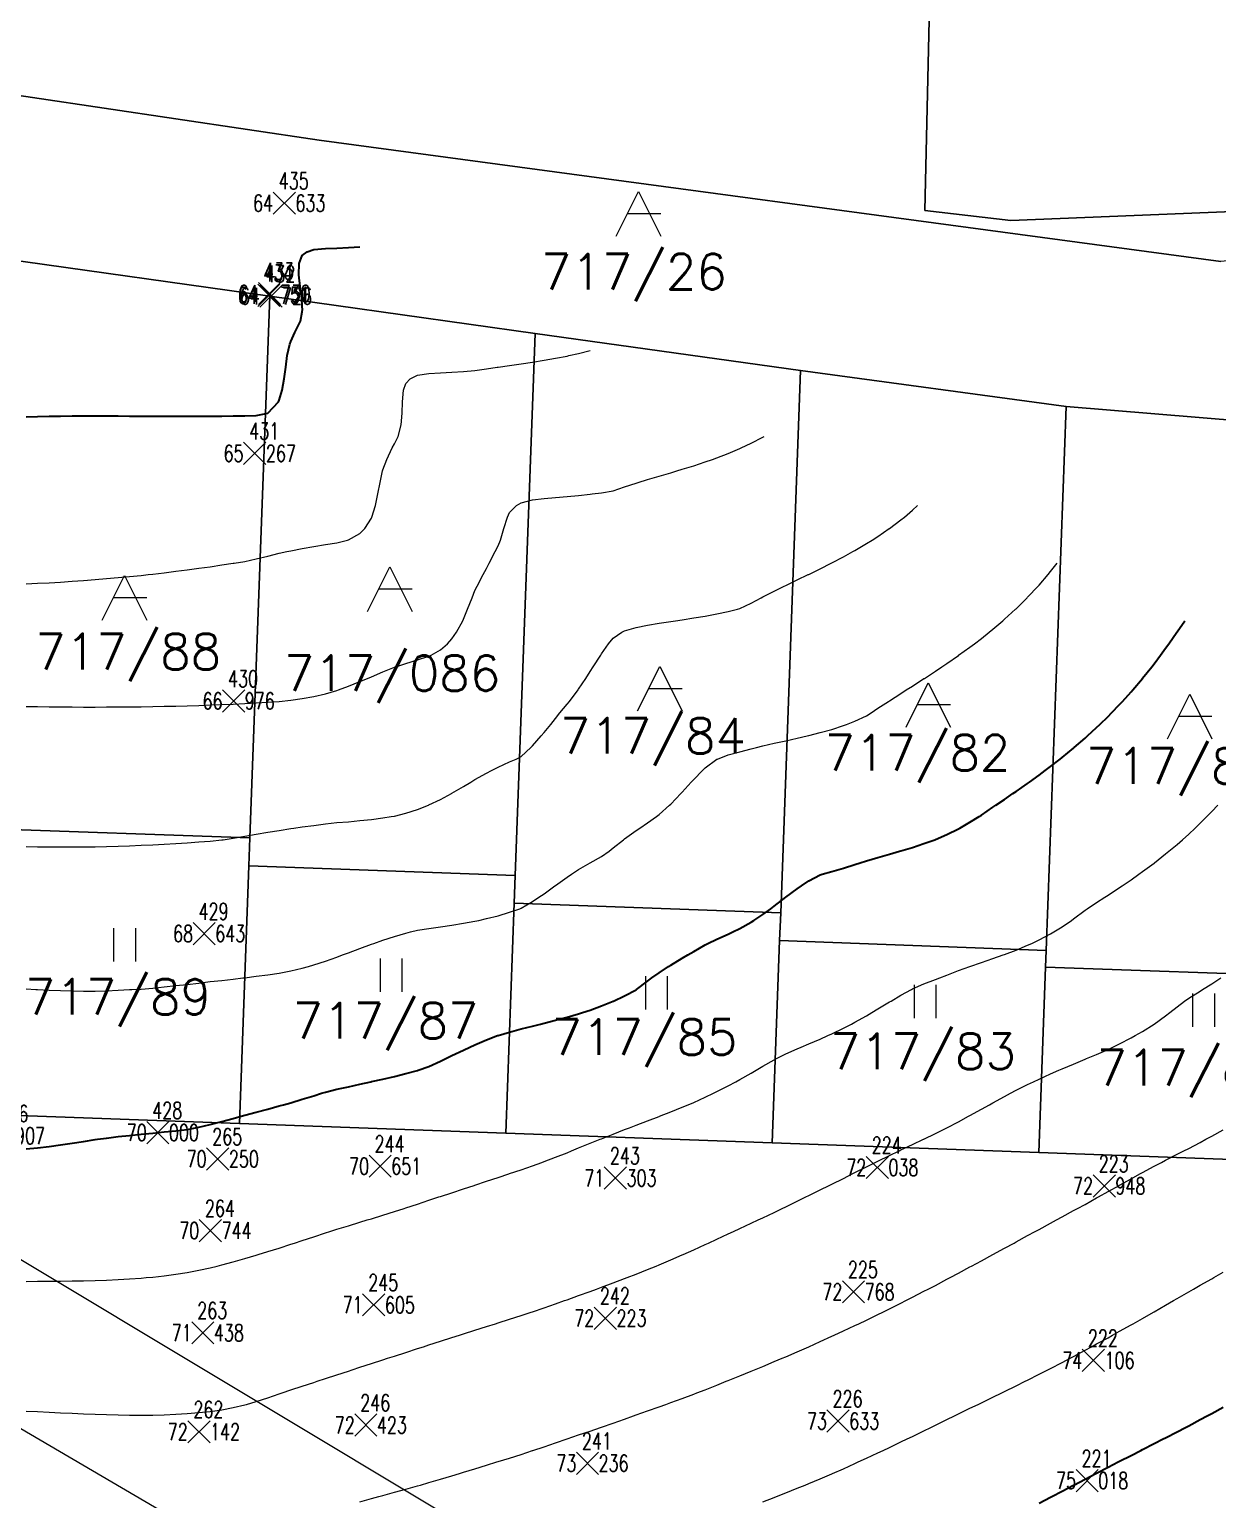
# Model space of a CAD drawing. Extents: x -443817 to 3, y -1171930 to -442383.
# Drawn here: x -442465.2 to -442411.8, y -1170079.2 to -1170013.1 of the extents above; entities that cross this region are included whole.
import ezdxf
from ezdxf.enums import TextEntityAlignment as Align

# ---------------------------------------------------------------- set-up
doc = ezdxf.new("R2010")
doc.units = 0
doc.header["$LTSCALE"] = 0.5
doc.header["$PDMODE"] = 3
doc.header["$PDSIZE"] = 0.5
doc.linetypes.add('121', pattern=[2, 1, -1])
for name, color, linetype in [('BO', 2, 'Continuous'), ('CB', 7, 'Continuous'), ('VB', 11, 'Continuous'), ('VYSKOPIS', 15, 'Continuous')]:
    doc.layers.add(name, color=color, linetype=linetype)
doc.layers.add('ELKABLE_VN_110', color=200, linetype='Continuous', lineweight=0)
doc.layers.add('KLADPAR', color=7, linetype='Continuous', lineweight=0)
doc.styles.add('ROMANS', font='romans.shx', dxfattribs={"height": 0.2})
doc.styles.add('Style-simplex', font='simplex.shx')
doc.styles.add('T', font='romans.shx', dxfattribs={"width": 0.7, "height": 1.5})
doc.linetypes.add('661a', pattern='A,1.6,-3.3,1.6,-3.3,1.6,-6.4,["v",Style-simplex,S=0.1,R=0,X=0,Y=0],-6.4,1.6,-3.3,1.6,-3.3', length=34)

# ---------------------------------------------------------------- blocks, each defined once
blk = doc.blocks.new('0')
at = {"layer": 'BO', "linetype": 'Continuous'}
blk.add_point((0, 0), dxfattribs=at)
at = {"linetype": 'ByBlock', "style": 'T', "width": 0.7, "flags": 1}
blk.add_attdef('0', text='', height=1.5, dxfattribs=at).set_placement((0, 0), align=Align.MIDDLE)
at = {"layer": 'CB', "linetype": 'ByBlock', "style": 'T', "width": 0.7}
blk.add_attdef('C', (-0.5, 1.25), '', height=1.5, dxfattribs=at)
at = {"layer": 'VB', "linetype": 'ByBlock', "style": 'T', "width": 0.7}
blk.add_attdef('1', text='', height=1.5, dxfattribs=at).set_placement((-1, -0.75), align=Align.RIGHT)
at = {"layer": 'VB', "linetype": '121', "style": 'T', "width": 0.7}
blk.add_attdef('2', (1, -0.75), '', height=1.5, dxfattribs=at)
blk = doc.blocks.new('$32')
at = {"color": 0}
for p, q in [((-0.5, 1.5), (-0.5, 0)), ((0.5, 0), (0.5, 1.5))]:
    blk.add_line(p, q, dxfattribs=at)
blk = doc.blocks.new('$435')
at = {"color": 0}
blk.add_line((1, 1), (-0.5, 1), dxfattribs=at)
at = {"color": 0, "flags": 128}
blk.add_lwpolyline([(-1, 0), (0, 2), (1, 0)], dxfattribs=at)

msp = doc.modelspace()

# ---------------------------------------------------------------- linework, layer by layer
at = {"layer": 'ELKABLE_VN_110', "linetype": '661a', "lineweight": 0}
for p, q in [((-442467.062, -1170067.566), (-442432.679, -1170088.193)), ((-442470.737, -1170073.054), (-442436.64, -1170092.957))]:
    msp.add_line(p, q, dxfattribs=at)
at = {"layer": 'KLADPAR', "color": 7, "linetype": 'Continuous', "flags": 128}
for points in [[(-442366.27, -1169986.98), (-442367.04, -1170015.87), (-442369.33, -1170016.23), (-442370.36, -1170016.39), (-442373.42, -1170016.86), (-442398.52, -1170020.77), (-442421.08, -1170021.69), (-442424.96, -1170021.24), (-442424.19, -1169987.6), (-442366.27, -1169986.98)], [(-442468.35, -1170015.67), (-442469.86, -1170015.45), (-442483.67, -1170013.4), (-442484.26, -1170020.89), (-442486.49, -1170047.83), (-442487.47, -1170061.15), (-442467.79, -1170061.87), (-442455.8, -1170062.3), (-442443.81, -1170062.74), (-442431.82, -1170063.17), (-442419.83, -1170063.61), (-442407.85, -1170064.05), (-442395.86, -1170064.48), (-442377.78, -1170065.14), (-442377.68, -1170063.51), (-442374.45, -1170018.07), (-442395.11, -1170021.82), (-442411.64, -1170023.53), (-442452.21, -1170018.07), (-442468.35, -1170015.67)], [(-442455.33, -1170049.46), (-442467.32, -1170049.03), (-442467.3, -1170048.53), (-442466.38, -1170023.41), (-442454.43, -1170025.09), (-442455.33, -1170049.46)], [(-442443.39, -1170051.15), (-442455.38, -1170050.71), (-442455.33, -1170049.46), (-442454.43, -1170025.09), (-442442.49, -1170026.77), (-442443.39, -1170051.15)], [(-442431.44, -1170052.83), (-442443.43, -1170052.4), (-442443.39, -1170051.15), (-442442.49, -1170026.77), (-442430.55, -1170028.44), (-442431.44, -1170052.83)], [(-442419.5, -1170054.52), (-442431.49, -1170054.08), (-442431.44, -1170052.83), (-442430.55, -1170028.44), (-442418.6, -1170030.05), (-442419.5, -1170054.52)], [(-442407.54, -1170055.7), (-442419.53, -1170055.27), (-442419.5, -1170054.52), (-442418.6, -1170030.05), (-442406.63, -1170031.04), (-442407.54, -1170055.7)], [(-442467.32, -1170049.03), (-442455.33, -1170049.46), (-442455.38, -1170050.71), (-442455.8, -1170062.3), (-442467.79, -1170061.87), (-442467.32, -1170049.03)], [(-442455.38, -1170050.71), (-442443.39, -1170051.15), (-442443.43, -1170052.4), (-442443.81, -1170062.74), (-442455.8, -1170062.3), (-442455.38, -1170050.71)], [(-442443.43, -1170052.4), (-442431.44, -1170052.83), (-442431.49, -1170054.08), (-442431.82, -1170063.17), (-442443.81, -1170062.74), (-442443.43, -1170052.4)], [(-442431.49, -1170054.08), (-442419.5, -1170054.52), (-442419.53, -1170055.27), (-442419.83, -1170063.61), (-442431.82, -1170063.17), (-442431.49, -1170054.08)], [(-442419.53, -1170055.27), (-442407.54, -1170055.7), (-442407.56, -1170056.2), (-442407.85, -1170064.05), (-442419.83, -1170063.61), (-442419.53, -1170055.27)]]:
    msp.add_lwpolyline(points, close=True, dxfattribs=at)
for points in [[(-442424.19, -1169987.6), (-442424.96, -1170021.24), (-442421.08, -1170021.69), (-442398.52, -1170020.77), (-442373.42, -1170016.86), (-442376.24, -1170057), (-442377.34, -1170063.49), (-442378.64, -1170076.17), (-442379.76, -1170087.08), (-442380.78, -1170096.96), (-442521.4, -1170092.5), (-442525.77, -1170059.79), (-442574.01, -1170057.33), (-442574.47, -1170044.84), (-442600.57, -1170046.52)], [(-442468.35, -1170015.67), (-442452.21, -1170018.07), (-442411.64, -1170023.53)], [(-442406.63, -1170031.04), (-442418.6, -1170030.05), (-442430.55, -1170028.44), (-442442.49, -1170026.77), (-442454.43, -1170025.09), (-442466.38, -1170023.41)]]:
    msp.add_lwpolyline(points, dxfattribs=at)
at = {"layer": 'VYSKOPIS', "linetype": 'Continuous', "lineweight": 30, "flags": 128}
for points, elevation in [([(-442465.397041, -1170030.515157), (-442464.879103, -1170030.501932), (-442464.361165, -1170030.489276), (-442463.843227, -1170030.486808), (-442463.325289, -1170030.474849), (-442462.807351, -1170030.47276), (-442462.289413, -1170030.477886), (-442461.771475, -1170030.475861), (-442461.253537, -1170030.480607), (-442460.7356, -1170030.485036), (-442460.217662, -1170030.483075), (-442459.699724, -1170030.48529), (-442459.181786, -1170030.489276), (-442458.663848, -1170030.492946), (-442458.14591, -1170030.494592), (-442457.627972, -1170030.492756), (-442457.110034, -1170030.487568), (-442456.592096, -1170030.48434), (-442456.074158, -1170030.474849), (-442455.556221, -1170030.470735), (-442455.038283, -1170030.456118), (-442454.520345, -1170030.359681), (-442454.036991, -1170029.841302), (-442454.002407, -1170029.767203), (-442453.867295, -1170029.322923), (-442453.776884, -1170028.804544), (-442453.714671, -1170028.286165), (-442453.642847, -1170027.767786), (-442453.526893, -1170027.249407), (-442453.484469, -1170027.129747), (-442453.301686, -1170026.731027), (-442453.042211, -1170026.212648), (-442452.966531, -1170025.791465), (-442452.956162, -1170025.694269), (-442452.966531, -1170025.552905), (-442452.994729, -1170025.17589), (-442453.0663, -1170024.657511), (-442453.121938, -1170024.139132), (-442453.108977, -1170023.620753), (-442452.966531, -1170023.256774), (-442452.753274, -1170023.102374), (-442452.448593, -1170022.99866), (-442451.930655, -1170022.954238), (-442451.412717, -1170022.929559), (-442450.894779, -1170022.902982), (-442450.376842, -1170022.873052)], 365), ([(-442465.397041, -1170063.444444), (-442464.879103, -1170063.402617), (-442464.361165, -1170063.343894), (-442463.843227, -1170063.269605), (-442463.325289, -1170063.195126), (-442462.807351, -1170063.110459), (-442462.289413, -1170063.032626), (-442462.178454, -1170063.017566), (-442461.771475, -1170062.961058), (-442461.253537, -1170062.897083), (-442460.7356, -1170062.84298), (-442460.217662, -1170062.793053), (-442459.699724, -1170062.739646), (-442459.181786, -1170062.684277), (-442458.663848, -1170062.635552), (-442458.14591, -1170062.571641), (-442457.771872, -1170062.499187), (-442457.627972, -1170062.470648), (-442457.110034, -1170062.347002), (-442456.592096, -1170062.214876), (-442456.074158, -1170062.075536), (-442455.721996, -1170061.980808), (-442455.556221, -1170061.936639), (-442455.038283, -1170061.798818), (-442454.520345, -1170061.660934), (-442454.002407, -1170061.516975), (-442453.810583, -1170061.462429), (-442453.484469, -1170061.37156), (-442452.966531, -1170061.216591), (-442452.448593, -1170061.055104), (-442452.097759, -1170060.944049), (-442451.930655, -1170060.894186), (-442451.412717, -1170060.767945), (-442450.894779, -1170060.651259), (-442450.376842, -1170060.535016), (-442449.880527, -1170060.42567), (-442449.858904, -1170060.420988), (-442449.340966, -1170060.308858), (-442448.823028, -1170060.187489), (-442448.30509, -1170060.058084), (-442447.787152, -1170059.916783), (-442447.754781, -1170059.907291), (-442447.269214, -1170059.741817), (-442446.751276, -1170059.505345), (-442446.51589, -1170059.388912), (-442446.233338, -1170059.250648), (-442445.7154, -1170059.00152), (-442445.431774, -1170058.870533), (-442445.197463, -1170058.765743), (-442444.679525, -1170058.548571), (-442444.1889, -1170058.352154), (-442444.161587, -1170058.342029), (-442443.643649, -1170058.19073), (-442443.125711, -1170058.054554), (-442442.607773, -1170057.924073), (-442442.243345, -1170057.833775), (-442442.089835, -1170057.796693), (-442441.571897, -1170057.663998), (-442441.053959, -1170057.525544), (-442440.536021, -1170057.371903), (-442440.358486, -1170057.315396), (-442440.018084, -1170057.203962), (-442439.500146, -1170057.014189), (-442438.982208, -1170056.802016), (-442438.970954, -1170056.797016), (-442438.46427, -1170056.563708), (-442437.946332, -1170056.289521), (-442437.929641, -1170056.278637), (-442437.428394, -1170055.899282), (-442437.23853, -1170055.760258), (-442436.910456, -1170055.525747), (-442436.492477, -1170055.241879), (-442436.392518, -1170055.177082), (-442435.87458, -1170054.867459), (-442435.625601, -1170054.7235), (-442435.356642, -1170054.564417), (-442434.838704, -1170054.262704), (-442434.721043, -1170054.205121), (-442434.320767, -1170054.017563), (-442433.802829, -1170053.787038), (-442433.590962, -1170053.686742), (-442433.284891, -1170053.533544), (-442432.766953, -1170053.242399), (-442432.647458, -1170053.168363), (-442432.249015, -1170052.905883), (-442431.888317, -1170052.649984), (-442431.731077, -1170052.530893), (-442431.213139, -1170052.131604), (-442430.695201, -1170051.7463), (-442430.502302, -1170051.613225), (-442430.177263, -1170051.394914), (-442429.659325, -1170051.124967), (-442429.570052, -1170051.094846), (-442429.141388, -1170050.96658), (-442428.62345, -1170050.821672), (-442428.105512, -1170050.648921), (-442427.87335, -1170050.576467), (-442427.587574, -1170050.490028), (-442427.069636, -1170050.335945), (-442426.551698, -1170050.190277), (-442426.089272, -1170050.058088), (-442426.03376, -1170050.042205), (-442425.515822, -1170049.887046), (-442424.997884, -1170049.717902), (-442424.509599, -1170049.539709), (-442424.479946, -1170049.528382), (-442423.962009, -1170049.306717), (-442423.444071, -1170049.051071), (-442423.389002, -1170049.02133), (-442422.926133, -1170048.758976), (-442422.509797, -1170048.502951), (-442422.408195, -1170048.436445), (-442421.890257, -1170048.076389), (-442421.756031, -1170047.984571), (-442421.372319, -1170047.725382), (-442420.995689, -1170047.466192), (-442420.854381, -1170047.367731), (-442420.336443, -1170047.007612), (-442420.253239, -1170046.947813), (-442419.818505, -1170046.635406), (-442419.536839, -1170046.429434), (-442419.300567, -1170046.249723), (-442418.863052, -1170045.911055), (-442418.78263, -1170045.847966), (-442418.264692, -1170045.421025), (-442418.231309, -1170045.392676), (-442417.746754, -1170044.975036), (-442417.633455, -1170044.874297), (-442417.228816, -1170044.498611), (-442417.079732, -1170044.355918), (-442416.710878, -1170043.99757), (-442416.553258, -1170043.837538), (-442416.19294, -1170043.460524), (-442416.063456, -1170043.319159), (-442415.675002, -1170042.888484), (-442415.598058, -1170042.80078), (-442415.164019, -1170042.282401), (-442415.157064, -1170042.273985), (-442414.746798, -1170041.764022), (-442414.639126, -1170041.625758), (-442414.354298, -1170041.245643), (-442414.121188, -1170040.929313), (-442413.974127, -1170040.727264), (-442413.615896, -1170040.208885), (-442413.603251, -1170040.19066), (-442413.260066, -1170039.690505)], 370), ([(-442419.818505, -1170079.390107), (-442419.300567, -1170079.117756), (-442419.243033, -1170079.087319), (-442418.78263, -1170078.843316), (-442418.264692, -1170078.574002), (-442418.254955, -1170078.56894), (-442417.746754, -1170078.304624), (-442417.258152, -1170078.05056), (-442417.228816, -1170078.035563), (-442416.710878, -1170077.766439), (-442416.260085, -1170077.532181), (-442416.19294, -1170077.498264), (-442415.675002, -1170077.236607), (-442415.241849, -1170077.013802), (-442415.157064, -1170076.970963), (-442414.639126, -1170076.706584), (-442414.232211, -1170076.495423), (-442414.121188, -1170076.438852), (-442413.603251, -1170076.172006), (-442413.23073, -1170075.977044), (-442413.085313, -1170075.90092), (-442412.567375, -1170075.625088), (-442412.260165, -1170075.458665), (-442412.049437, -1170075.34451), (-442411.531499, -1170075.065071)], 375)]:
    msp.add_lwpolyline(points, dxfattribs=dict(at, elevation=elevation))
at = {"layer": 'VYSKOPIS', "linetype": 'Continuous', "lineweight": 18, "flags": 128}
for points, elevation in [([(-442465.397041, -1170038.033679), (-442464.879103, -1170038.008304), (-442464.361165, -1170037.979829), (-442463.843227, -1170037.948696), (-442463.325289, -1170037.915411), (-442462.807351, -1170037.876179), (-442462.289413, -1170037.83606), (-442461.771475, -1170037.795182), (-442461.253537, -1170037.747913), (-442460.7356, -1170037.699694), (-442460.217662, -1170037.65002), (-442459.906912, -1170037.616989), (-442459.699724, -1170037.593639), (-442459.181786, -1170037.529601), (-442458.663848, -1170037.4655), (-442458.14591, -1170037.398994), (-442457.627972, -1170037.330969), (-442457.110034, -1170037.259464), (-442456.592096, -1170037.182011), (-442456.074158, -1170037.104558), (-442456.037172, -1170037.09861), (-442455.556221, -1170037.021093), (-442455.038283, -1170036.904218), (-442454.520345, -1170036.780508), (-442454.002407, -1170036.655912), (-442453.665798, -1170036.580231), (-442453.484469, -1170036.541567), (-442452.966531, -1170036.439815), (-442452.448593, -1170036.349833), (-442451.930655, -1170036.269153), (-442451.412717, -1170036.186258), (-442450.934674, -1170036.061852), (-442450.894779, -1170036.049892), (-442450.376842, -1170035.767606), (-442450.152899, -1170035.543473), (-442449.858904, -1170035.080209), (-442449.834752, -1170035.025093), (-442449.678776, -1170034.506714), (-442449.569776, -1170033.988335), (-442449.471588, -1170033.469956), (-442449.354749, -1170032.951577), (-442449.340966, -1170032.905826), (-442449.164568, -1170032.433198), (-442448.917233, -1170031.914819), (-442448.823028, -1170031.730488), (-442448.661552, -1170031.39644), (-442448.512278, -1170030.87806), (-442448.471182, -1170030.359681), (-442448.462077, -1170029.841302), (-442448.414153, -1170029.322923), (-442448.30509, -1170029.019438), (-442448.109472, -1170028.804544), (-442447.787152, -1170028.646727), (-442447.269214, -1170028.573007), (-442446.751276, -1170028.540355), (-442446.233338, -1170028.510425), (-442445.7154, -1170028.477393), (-442445.197463, -1170028.431263), (-442444.679525, -1170028.3571), (-442444.198636, -1170028.286165), (-442444.161587, -1170028.280913), (-442443.643649, -1170028.208395), (-442443.125711, -1170028.135815), (-442442.607773, -1170028.058045), (-442442.089835, -1170027.975087), (-442441.571897, -1170027.882953), (-442441.053959, -1170027.783605), (-442440.979986, -1170027.767786), (-442440.536021, -1170027.668501), (-442440.018084, -1170027.531123)], 366), ([(-442465.397041, -1170043.544748), (-442464.879103, -1170043.554303), (-442464.361165, -1170043.559112), (-442463.843227, -1170043.566199), (-442463.325289, -1170043.568541), (-442462.807351, -1170043.573413), (-442462.289413, -1170043.573413), (-442461.771475, -1170043.570882), (-442461.253537, -1170043.570882), (-442460.7356, -1170043.565946), (-442460.217662, -1170043.558353), (-442459.699724, -1170043.548418), (-442459.181786, -1170043.53842), (-442458.663848, -1170043.528485), (-442458.14591, -1170043.513552), (-442457.627972, -1170043.496846), (-442457.110034, -1170043.478622), (-442456.592096, -1170043.458689), (-442456.074158, -1170043.437617), (-442455.556221, -1170043.412938), (-442455.038283, -1170043.38826), (-442454.520345, -1170043.358645), (-442454.002407, -1170043.319159), (-442454.002407, -1170043.319159), (-442453.484469, -1170043.262082), (-442452.966531, -1170043.192159), (-442452.448593, -1170043.095406), (-442451.930655, -1170042.973531), (-442451.412717, -1170042.823561), (-442451.345889, -1170042.80078), (-442450.894779, -1170042.639862), (-442450.376842, -1170042.431359), (-442450.026892, -1170042.282401), (-442449.858904, -1170042.210896), (-442449.340966, -1170041.996951), (-442448.823028, -1170041.786802), (-442448.760309, -1170041.764022), (-442448.30509, -1170041.607407), (-442447.787152, -1170041.442566), (-442447.269214, -1170041.29133), (-442447.167928, -1170041.245643), (-442446.751276, -1170041.00588), (-442446.433129, -1170040.727264), (-442446.233338, -1170040.508573), (-442446.0228, -1170040.208885), (-442445.747139, -1170039.690505), (-442445.7154, -1170039.618115), (-442445.527559, -1170039.172126), (-442445.329539, -1170038.653747), (-442445.197463, -1170038.332798), (-442445.101108, -1170038.135368), (-442444.82412, -1170037.616989), (-442444.679525, -1170037.340461), (-442444.554529, -1170037.09861), (-442444.292589, -1170036.580231), (-442444.161587, -1170036.321041), (-442444.047656, -1170036.061852), (-442443.89756, -1170035.543473), (-442443.741837, -1170035.025093), (-442443.643649, -1170034.826525), (-442443.337135, -1170034.506714), (-442443.125711, -1170034.381802), (-442442.607773, -1170034.255498), (-442442.089835, -1170034.197724), (-442441.571897, -1170034.149), (-442441.053959, -1170034.101224), (-442440.536021, -1170034.050538), (-442440.018084, -1170033.99865), (-442439.931782, -1170033.988335), (-442439.500146, -1170033.93594), (-442438.982208, -1170033.844629), (-442438.46427, -1170033.673587), (-442437.946332, -1170033.500393), (-442437.85042, -1170033.469956), (-442437.428394, -1170033.343209), (-442436.910456, -1170033.19077), (-442436.392518, -1170033.037003), (-442436.115088, -1170032.951577), (-442435.87458, -1170032.87906), (-442435.356642, -1170032.717446), (-442434.838704, -1170032.545834), (-442434.514993, -1170032.433198), (-442434.320767, -1170032.364034), (-442433.802829, -1170032.165213), (-442433.284891, -1170031.94456), (-442433.218505, -1170031.914819), (-442432.766953, -1170031.702455), (-442432.249015, -1170031.428395), (-442432.192745, -1170031.39644)], 367), ([(-442465.397041, -1170049.845978), (-442464.879103, -1170049.857748), (-442464.361165, -1170049.863696), (-442463.843227, -1170049.865847), (-442463.325289, -1170049.865847), (-442462.807351, -1170049.860026), (-442462.289413, -1170049.854204), (-442461.771475, -1170049.842561), (-442461.253537, -1170049.82769), (-442460.7356, -1170049.810415), (-442460.217662, -1170049.787318), (-442459.699724, -1170049.764285), (-442459.181786, -1170049.739037), (-442458.663848, -1170049.710561), (-442458.14591, -1170049.676391), (-442457.627972, -1170049.641081), (-442457.110034, -1170049.60729), (-442456.592096, -1170049.550719), (-442456.523055, -1170049.539709), (-442456.074158, -1170049.46871), (-442455.556221, -1170049.383094), (-442455.038283, -1170049.293871), (-442454.520345, -1170049.20642), (-442454.002407, -1170049.119791), (-442453.484469, -1170049.041452), (-442453.354984, -1170049.02133), (-442452.966531, -1170048.962607), (-442452.448593, -1170048.895342), (-442451.930655, -1170048.826305), (-442451.412717, -1170048.771189), (-442450.894779, -1170048.730248), (-442450.376842, -1170048.681839), (-442449.858904, -1170048.626787), (-442449.340966, -1170048.558952), (-442448.9754, -1170048.502951), (-442448.823028, -1170048.477513), (-442448.30509, -1170048.34583), (-442447.787152, -1170048.184342), (-442447.282871, -1170047.984571), (-442447.269214, -1170047.978813), (-442446.751276, -1170047.734114), (-442446.254961, -1170047.466192), (-442446.233338, -1170047.45398), (-442445.7154, -1170047.146698), (-442445.386758, -1170046.947813), (-442445.197463, -1170046.835873), (-442444.679525, -1170046.544601), (-442444.459186, -1170046.429434), (-442444.161587, -1170046.282058), (-442443.643649, -1170046.043244), (-442443.342572, -1170045.911055), (-442443.125711, -1170045.794369), (-442442.685856, -1170045.392676), (-442442.607773, -1170045.312312), (-442442.214451, -1170044.874297), (-442442.089835, -1170044.725022), (-442441.78174, -1170044.355918), (-442441.571897, -1170044.083946), (-442441.37432, -1170043.837538), (-442441.053959, -1170043.450779), (-442440.943506, -1170043.319159), (-442440.556, -1170042.80078), (-442440.536021, -1170042.771419), (-442440.21231, -1170042.282401), (-442440.018084, -1170041.971323), (-442439.885311, -1170041.764022), (-442439.540546, -1170041.245643), (-442439.500146, -1170041.182111), (-442439.19085, -1170040.727264), (-442438.982208, -1170040.480793), (-442438.596789, -1170040.208885), (-442438.46427, -1170040.140164), (-442437.946332, -1170039.989118), (-442437.428394, -1170039.894516), (-442436.910456, -1170039.80504), (-442436.392518, -1170039.722904), (-442436.170599, -1170039.690505), (-442435.87458, -1170039.648172), (-442435.356642, -1170039.567555), (-442434.838704, -1170039.482065), (-442434.320767, -1170039.384933), (-442433.802829, -1170039.275777), (-442433.392816, -1170039.172126), (-442433.284891, -1170039.140107), (-442432.766953, -1170038.898889), (-442432.313757, -1170038.653747), (-442432.249015, -1170038.620463), (-442431.731077, -1170038.358426), (-442431.279588, -1170038.135368), (-442431.213139, -1170038.103729), (-442430.695201, -1170037.854284), (-442430.203186, -1170037.616989), (-442430.177263, -1170037.604586), (-442429.659325, -1170037.351598), (-442429.165539, -1170037.09861), (-442429.141388, -1170037.086207), (-442428.62345, -1170036.817526), (-442428.195607, -1170036.580231), (-442428.105512, -1170036.529608), (-442427.587574, -1170036.22182), (-442427.328605, -1170036.061852), (-442427.069636, -1170035.89777), (-442426.561119, -1170035.543473), (-442426.551698, -1170035.536702), (-442426.03376, -1170035.149499), (-442425.878417, -1170035.025093), (-442425.515822, -1170034.714015), (-442425.289224, -1170034.506714)], 368), ([(-442465.397041, -1170056.245543), (-442464.953076, -1170056.278637), (-442464.879103, -1170056.284269), (-442464.361165, -1170056.312428), (-442463.843227, -1170056.329893), (-442463.325289, -1170056.341283), (-442462.807351, -1170056.346978), (-442462.289413, -1170056.346978), (-442461.771475, -1170056.335588), (-442461.253537, -1170056.312808), (-442460.7356, -1170056.284396), (-442460.632037, -1170056.278637), (-442460.217662, -1170056.2563), (-442459.699724, -1170056.21732), (-442459.181786, -1170056.1598), (-442458.663848, -1170056.105823), (-442458.14591, -1170056.048809), (-442457.627972, -1170055.987682), (-442457.110034, -1170055.926112), (-442456.592096, -1170055.869098), (-442456.074158, -1170055.811071), (-442455.642586, -1170055.760258), (-442455.556221, -1170055.75007), (-442455.038283, -1170055.684703), (-442454.520345, -1170055.617944), (-442454.002407, -1170055.540301), (-442453.484469, -1170055.439562), (-442452.966531, -1170055.317434), (-442452.687646, -1170055.241879), (-442452.448593, -1170055.174234), (-442451.930655, -1170055.005217), (-442451.412717, -1170054.820316), (-442451.153748, -1170054.7235), (-442450.894779, -1170054.628709), (-442450.376842, -1170054.43362), (-442449.858904, -1170054.243278), (-442449.752307, -1170054.205121), (-442449.340966, -1170054.065148), (-442448.823028, -1170053.900181), (-442448.30509, -1170053.74654), (-442448.097965, -1170053.686742), (-442447.787152, -1170053.606947), (-442447.269214, -1170053.529874), (-442446.751276, -1170053.457736), (-442446.233338, -1170053.38003), (-442445.7154, -1170053.299033), (-442445.197463, -1170053.203482), (-442445.03175, -1170053.168363), (-442444.679525, -1170053.091036), (-442444.161587, -1170052.960049), (-442443.643649, -1170052.806915), (-442443.181728, -1170052.649984), (-442443.125711, -1170052.626887), (-442442.607773, -1170052.316252), (-442442.326106, -1170052.131604), (-442442.089835, -1170051.969168), (-442441.597819, -1170051.613225), (-442441.571897, -1170051.594685), (-442441.053959, -1170051.228997), (-442440.85752, -1170051.094846), (-442440.536021, -1170050.887482), (-442440.018084, -1170050.576467), (-442440.018084, -1170050.576467), (-442439.500146, -1170050.301078), (-442439.157404, -1170050.058088), (-442438.982208, -1170049.909003), (-442438.520919, -1170049.539709), (-442438.46427, -1170049.495983), (-442437.946332, -1170049.128777), (-442437.783338, -1170049.02133), (-442437.428394, -1170048.784477), (-442437.035515, -1170048.502951), (-442436.910456, -1170048.403476), (-442436.440379, -1170047.984571), (-442436.392518, -1170047.937429), (-442435.935529, -1170047.466192), (-442435.87458, -1170047.398168), (-442435.464883, -1170046.947813), (-442435.356642, -1170046.830748), (-442434.962056, -1170046.429434), (-442434.838704, -1170046.309774), (-442434.320767, -1170045.92485), (-442434.291177, -1170045.911055), (-442433.802829, -1170045.718814), (-442433.284891, -1170045.583651), (-442432.766953, -1170045.454626), (-442432.529607, -1170045.392676), (-442432.249015, -1170045.321677), (-442431.731077, -1170045.203662), (-442431.213139, -1170045.088052), (-442430.695201, -1170044.975796), (-442430.247949, -1170044.874297), (-442430.177263, -1170044.858097), (-442429.659325, -1170044.725339), (-442429.141388, -1170044.578848), (-442428.62345, -1170044.407173), (-442428.486378, -1170044.355918), (-442428.105512, -1170044.206896), (-442427.587574, -1170043.968652), (-442427.374316, -1170043.837538), (-442427.069636, -1170043.630174), (-442426.593995, -1170043.319159), (-442426.551698, -1170043.291823), (-442426.03376, -1170042.957648), (-442425.790661, -1170042.80078), (-442425.515822, -1170042.627966), (-442424.997884, -1170042.295816), (-442424.97721, -1170042.282401), (-442424.479946, -1170041.959237), (-442424.185445, -1170041.764022), (-442423.962009, -1170041.615887), (-442423.444071, -1170041.252414), (-442423.434524, -1170041.245643), (-442422.926133, -1170040.879259), (-442422.726279, -1170040.727264), (-442422.408195, -1170040.485349), (-442422.062924, -1170040.208885), (-442421.890257, -1170040.068722), (-442421.446355, -1170039.690505), (-442421.372319, -1170039.625708), (-442420.877964, -1170039.172126), (-442420.854381, -1170039.149852), (-442420.351491, -1170038.653747), (-442420.336443, -1170038.638244), (-442419.86232, -1170038.135368), (-442419.818505, -1170038.08677), (-442419.412602, -1170037.616989), (-442419.300567, -1170037.481003), (-442418.99791, -1170037.09861)], 369), ([(-442465.397041, -1170069.405804), (-442464.879103, -1170069.403969), (-442464.361165, -1170069.402324), (-442463.843227, -1170069.397198), (-442463.325289, -1170069.386947), (-442462.807351, -1170069.376632), (-442462.289413, -1170069.366381), (-442461.771475, -1170069.351005), (-442461.253537, -1170069.326199), (-442460.7356, -1170069.295699), (-442460.217662, -1170069.25925), (-442459.987523, -1170069.238115), (-442459.699724, -1170069.211665), (-442459.181786, -1170069.157119), (-442458.663848, -1170069.085297), (-442458.14591, -1170069.000947), (-442457.627972, -1170068.909193), (-442457.110034, -1170068.798582), (-442456.794795, -1170068.719736), (-442456.592096, -1170068.668987), (-442456.074158, -1170068.530217), (-442455.556221, -1170068.385245), (-442455.038283, -1170068.2292), (-442454.949009, -1170068.201357), (-442454.520345, -1170068.07037), (-442454.002407, -1170067.906668), (-442453.484469, -1170067.737524), (-442453.317429, -1170067.682978), (-442452.966531, -1170067.56838), (-442452.448593, -1170067.396768), (-442451.930655, -1170067.230029), (-442451.723531, -1170067.164599), (-442451.412717, -1170067.066327), (-442450.894779, -1170066.905409), (-442450.376842, -1170066.744428), (-442450.0439, -1170066.64622), (-442449.858904, -1170066.59161), (-442449.340966, -1170066.430186), (-442448.823028, -1170066.264206), (-442448.391455, -1170066.127841), (-442448.30509, -1170066.100251), (-442447.787152, -1170065.93136), (-442447.269214, -1170065.758356), (-442446.818168, -1170065.609462), (-442446.751276, -1170065.58763), (-442446.233338, -1170065.418423), (-442445.7154, -1170065.249279), (-442445.230908, -1170065.091082), (-442445.197463, -1170065.080135), (-442444.679525, -1170064.905549), (-442444.161587, -1170064.736342), (-442443.67602, -1170064.572703), (-442443.643649, -1170064.562009), (-442443.125711, -1170064.385651), (-442442.607773, -1170064.205497), (-442442.193461, -1170064.054324), (-442442.089835, -1170064.016104), (-442441.571897, -1170063.822661), (-442441.053959, -1170063.619536), (-442440.849553, -1170063.535945), (-442440.536021, -1170063.40635), (-442440.018084, -1170063.197847), (-442439.570199, -1170063.017566), (-442439.500146, -1170062.98966), (-442438.982208, -1170062.785903), (-442438.46427, -1170062.581892), (-442438.248483, -1170062.499187), (-442437.946332, -1170062.38693), (-442437.428394, -1170062.189184), (-442436.910456, -1170061.986123), (-442436.896863, -1170061.980808), (-442436.392518, -1170061.785087), (-442435.87458, -1170061.574622), (-442435.609352, -1170061.462429), (-442435.356642, -1170061.354412), (-442434.838704, -1170061.118635), (-442434.47042, -1170060.944049), (-442434.320767, -1170060.870773), (-442433.802829, -1170060.605951), (-442433.464639, -1170060.42567), (-442433.284891, -1170060.328791), (-442432.766953, -1170060.038341), (-442432.54358, -1170059.907291), (-442432.249015, -1170059.732452), (-442431.731077, -1170059.441876), (-442431.629791, -1170059.388912), (-442431.213139, -1170059.175789), (-442430.695201, -1170058.942987), (-442430.526897, -1170058.870533), (-442430.177263, -1170058.723157), (-442429.659325, -1170058.506554), (-442429.314055, -1170058.352154), (-442429.141388, -1170058.273245), (-442428.62345, -1170058.023801), (-442428.251941, -1170057.833775), (-442428.105512, -1170057.754487), (-442427.587574, -1170057.45733), (-442427.344474, -1170057.315396), (-442427.069636, -1170057.150998), (-442426.551698, -1170056.840679), (-442426.476208, -1170056.797016), (-442426.03376, -1170056.540928), (-442425.560902, -1170056.278637), (-442425.515822, -1170056.254781), (-442424.997884, -1170056.024953), (-442424.479946, -1170055.835813), (-442424.289134, -1170055.760258), (-442423.962009, -1170055.627879), (-442423.444071, -1170055.428868), (-442422.926133, -1170055.241879), (-442422.926133, -1170055.241879), (-442422.408195, -1170055.060396), (-442421.890257, -1170054.884165), (-442421.431561, -1170054.7235), (-442421.372319, -1170054.702555), (-442420.854381, -1170054.506581), (-442420.336443, -1170054.291496), (-442420.14816, -1170054.205121), (-442419.818505, -1170054.047304), (-442419.300567, -1170053.774066), (-442419.154012, -1170053.686742), (-442418.78263, -1170053.454952), (-442418.362943, -1170053.168363), (-442418.264692, -1170053.097933), (-442417.746754, -1170052.713958), (-442417.654319, -1170052.649984), (-442417.228816, -1170052.372696), (-442416.852185, -1170052.131604), (-442416.710878, -1170052.039028), (-442416.19294, -1170051.693399), (-442416.074836, -1170051.613225), (-442415.675002, -1170051.338406), (-442415.32676, -1170051.094846), (-442415.157064, -1170050.973224), (-442414.639126, -1170050.589376), (-442414.622182, -1170050.576467), (-442414.121188, -1170050.179267), (-442413.97084, -1170050.058088), (-442413.603251, -1170049.75397), (-442413.356294, -1170049.539709), (-442413.085313, -1170049.294883), (-442412.79157, -1170049.02133), (-442412.567375, -1170048.803398), (-442412.267183, -1170048.502951), (-442412.049437, -1170048.278564), (-442411.776116, -1170047.984571)], 371), ([(-442465.397041, -1170075.245162), (-442464.879103, -1170075.267373), (-442464.361165, -1170075.290913), (-442463.843227, -1170075.316351), (-442463.325289, -1170075.336663), (-442462.807351, -1170075.361089), (-442462.289413, -1170075.381655), (-442461.771475, -1170075.397031), (-442461.253537, -1170075.412471), (-442460.7356, -1170075.422723), (-442460.217662, -1170075.427848), (-442459.699724, -1170075.422723), (-442459.181786, -1170075.411965), (-442458.663848, -1170075.386084), (-442458.14591, -1170075.354951), (-442457.627972, -1170075.312048), (-442457.110034, -1170075.257628), (-442456.592096, -1170075.183276), (-442456.074158, -1170075.083612), (-442455.556221, -1170074.96256), (-442455.479529, -1170074.940286), (-442455.038283, -1170074.810691), (-442454.520345, -1170074.64161), (-442454.002407, -1170074.466455), (-442453.876906, -1170074.421907), (-442453.484469, -1170074.28687), (-442452.966531, -1170074.117283), (-442452.448593, -1170073.951113), (-442452.298244, -1170073.903527), (-442451.930655, -1170073.783424), (-442451.412717, -1170073.614281), (-442450.894779, -1170073.440834), (-442450.722176, -1170073.385148), (-442450.376842, -1170073.272449), (-442449.858904, -1170073.100268), (-442449.340966, -1170072.934351), (-442449.126697, -1170072.866769), (-442448.823028, -1170072.76989), (-442448.30509, -1170072.601885), (-442447.787152, -1170072.433816), (-442447.519268, -1170072.34839), (-442447.269214, -1170072.269482), (-442446.751276, -1170072.103122), (-442446.233338, -1170071.937015), (-442445.894011, -1170071.830011), (-442445.7154, -1170071.774262), (-442445.197463, -1170071.607017), (-442444.679525, -1170071.439771), (-442444.268753, -1170071.311632), (-442444.161587, -1170071.278157), (-442443.643649, -1170071.107558), (-442443.125711, -1170070.940566), (-442442.674665, -1170070.793253), (-442442.607773, -1170070.771168), (-442442.089835, -1170070.594684), (-442441.571897, -1170070.4182), (-442441.163844, -1170070.274874), (-442441.053959, -1170070.235831), (-442440.536021, -1170070.048716), (-442440.018084, -1170069.86236), (-442439.728703, -1170069.756495), (-442439.500146, -1170069.67284), (-442438.982208, -1170069.477752), (-442438.46427, -1170069.282664), (-442438.349201, -1170069.238115), (-442437.946332, -1170069.07859), (-442437.428394, -1170068.873504), (-442437.050499, -1170068.719736), (-442436.910456, -1170068.661457), (-442436.392518, -1170068.440108), (-442435.87458, -1170068.218822), (-442435.834749, -1170068.201357), (-442435.356642, -1170067.986842), (-442434.838704, -1170067.75366), (-442434.683361, -1170067.682978), (-442434.320767, -1170067.516112), (-442433.802829, -1170067.271793), (-442433.569782, -1170067.164599), (-442433.284891, -1170067.035004), (-442432.766953, -1170066.793469), (-442432.451145, -1170066.64622), (-442432.249015, -1170066.551935), (-442431.731077, -1170066.304515), (-442431.369747, -1170066.127841), (-442431.213139, -1170066.052096), (-442430.695201, -1170065.801639), (-442430.306748, -1170065.609462), (-442430.177263, -1170065.544664), (-442429.659325, -1170065.289081), (-442429.259112, -1170065.091082), (-442429.141388, -1170065.03217), (-442428.62345, -1170064.77298), (-442428.223236, -1170064.572703), (-442428.105512, -1170064.514424), (-442427.587574, -1170064.258145), (-442427.184768, -1170064.054324), (-442427.069636, -1170063.996044), (-442426.551698, -1170063.745587), (-442426.118102, -1170063.535945), (-442426.03376, -1170063.496016), (-442425.515822, -1170063.251064), (-442425.022036, -1170063.017566), (-442424.997884, -1170063.006112), (-442424.479946, -1170062.755466), (-442423.962009, -1170062.499187), (-442423.962009, -1170062.499187), (-442423.444071, -1170062.22538), (-442422.990875, -1170061.980808), (-442422.926133, -1170061.945435), (-442422.408195, -1170061.659035), (-442422.052113, -1170061.462429), (-442421.890257, -1170061.373016), (-442421.372319, -1170061.085414), (-442421.10785, -1170060.944049), (-442420.854381, -1170060.812999), (-442420.336443, -1170060.556657), (-442420.065714, -1170060.42567), (-442419.818505, -1170060.309807), (-442419.300567, -1170060.07093), (-442418.921598, -1170059.907291), (-442418.78263, -1170059.849075), (-442418.264692, -1170059.629751), (-442417.746754, -1170059.414793), (-442417.68511, -1170059.388912), (-442417.228816, -1170059.195153), (-442416.710878, -1170058.970007), (-442416.496988, -1170058.870533), (-442416.19294, -1170058.724739), (-442415.675002, -1170058.45688), (-442415.48577, -1170058.352154), (-442415.157064, -1170058.162065), (-442414.639126, -1170057.833775), (-442414.639126, -1170057.833775), (-442414.121188, -1170057.459038), (-442413.932146, -1170057.315396), (-442413.603251, -1170057.05937), (-442413.266199, -1170056.797016), (-442413.085313, -1170056.668877), (-442412.567375, -1170056.346978), (-442412.456415, -1170056.278637), (-442412.049437, -1170056.025206), (-442411.631457, -1170055.760258)], 372), ([(-442450.376842, -1170079.317653), (-442449.858904, -1170079.178503), (-442449.519576, -1170079.087319), (-442449.340966, -1170079.038847), (-442448.823028, -1170078.895268), (-442448.30509, -1170078.751309), (-442447.787152, -1170078.607286), (-442447.653495, -1170078.56894), (-442447.269214, -1170078.457506), (-442446.751276, -1170078.307282), (-442446.233338, -1170078.153198), (-442445.893442, -1170078.05056), (-442445.7154, -1170077.99671), (-442445.197463, -1170077.840222), (-442444.679525, -1170077.680253), (-442444.208689, -1170077.532181), (-442444.161587, -1170077.517311), (-442443.643649, -1170077.354431), (-442443.125711, -1170077.188198), (-442442.607773, -1170077.018738), (-442442.592599, -1170077.013802), (-442442.089835, -1170076.84605), (-442441.571897, -1170076.671528), (-442441.053959, -1170076.495423), (-442441.053959, -1170076.495423), (-442440.536021, -1170076.317547), (-442440.018084, -1170076.13967), (-442439.544593, -1170075.977044), (-442439.500146, -1170075.961604), (-442438.982208, -1170075.781956), (-442438.46427, -1170075.600915), (-442438.061464, -1170075.458665), (-442437.946332, -1170075.417597), (-442437.428394, -1170075.237949), (-442436.910456, -1170075.049125), (-442436.608368, -1170074.940286), (-442436.392518, -1170074.862516), (-442435.87458, -1170074.670718), (-442435.356642, -1170074.474238), (-442435.216663, -1170074.421907), (-442434.838704, -1170074.279087), (-442434.320767, -1170074.072735), (-442433.895832, -1170073.903527), (-442433.802829, -1170073.866446), (-442433.284891, -1170073.654905), (-442432.766953, -1170073.443301), (-442432.624571, -1170073.385148), (-442432.249015, -1170073.231698), (-442431.731077, -1170073.014841), (-442431.377397, -1170072.866769), (-442431.213139, -1170072.797985), (-442430.695201, -1170072.57284), (-442430.177263, -1170072.34839), (-442430.177263, -1170072.34839), (-442429.659325, -1170072.116157), (-442429.141388, -1170071.878609), (-442429.035486, -1170071.830011), (-442428.62345, -1170071.638973), (-442428.105512, -1170071.394337), (-442427.928988, -1170071.311632), (-442427.587574, -1170071.149955), (-442427.069636, -1170070.899118), (-442426.851004, -1170070.793253), (-442426.551698, -1170070.645117), (-442426.03376, -1170070.38751), (-442425.808617, -1170070.274874), (-442425.515822, -1170070.125093), (-442424.997884, -1170069.854387), (-442424.806503, -1170069.756495), (-442424.479946, -1170069.58754), (-442423.962009, -1170069.313797), (-442423.818804, -1170069.238115), (-442423.444071, -1170069.037775), (-442422.926133, -1170068.760488), (-442422.850642, -1170068.719736), (-442422.408195, -1170068.478201), (-442421.901068, -1170068.201357), (-442421.890257, -1170068.195472), (-442421.372319, -1170067.915907), (-442420.940746, -1170067.682978), (-442420.854381, -1170067.636342), (-442420.336443, -1170067.350955), (-442419.991172, -1170067.164599), (-442419.818505, -1170067.072402), (-442419.300567, -1170066.790179), (-442419.036351, -1170066.64622), (-442418.78263, -1170066.507956), (-442418.264692, -1170066.225733), (-442418.085007, -1170066.127841), (-442417.746754, -1170065.94351), (-442417.228816, -1170065.655528), (-442417.145991, -1170065.609462), (-442416.710878, -1170065.367547), (-442416.213678, -1170065.091082), (-442416.19294, -1170065.079629), (-442415.675002, -1170064.789116), (-442415.281428, -1170064.572703), (-442415.157064, -1170064.505754), (-442414.639126, -1170064.230745), (-442414.307702, -1170064.054324), (-442414.121188, -1170063.958077), (-442413.603251, -1170063.690915), (-442413.302869, -1170063.535945), (-442413.085313, -1170063.424828), (-442412.567375, -1170063.155071), (-442412.308406, -1170063.017566), (-442412.049437, -1170062.879998), (-442411.531499, -1170062.590941)], 373), ([(-442432.249015, -1170079.328853), (-442431.731077, -1170079.127564), (-442431.630044, -1170079.087319), (-442431.213139, -1170078.922794), (-442430.695201, -1170078.71486), (-442430.337602, -1170078.56894), (-442430.177263, -1170078.503509), (-442429.659325, -1170078.287096), (-442429.141388, -1170078.065621), (-442429.106867, -1170078.05056), (-442428.62345, -1170077.837058), (-442428.105512, -1170077.603307), (-442427.951243, -1170077.532181), (-442427.587574, -1170077.362784), (-442427.069636, -1170077.121566), (-442426.838233, -1170077.013802), (-442426.551698, -1170076.880347), (-442426.03376, -1170076.628815), (-442425.758985, -1170076.495423), (-442425.515822, -1170076.378484), (-442424.997884, -1170076.129482), (-442424.687134, -1170075.977044), (-442424.479946, -1170075.875355), (-442423.962009, -1170075.621291), (-442423.623819, -1170075.458665), (-442423.444071, -1170075.372226), (-442422.926133, -1170075.11639), (-442422.563602, -1170074.940286), (-442422.408195, -1170074.864731), (-442421.890257, -1170074.613135), (-442421.496682, -1170074.421907), (-442421.372319, -1170074.360906), (-442420.854381, -1170074.104817), (-442420.448162, -1170073.903527), (-442420.336443, -1170073.84702), (-442419.818505, -1170073.585299), (-442419.422465, -1170073.385148), (-442419.300567, -1170073.322882), (-442418.78263, -1170073.053378), (-442418.424081, -1170072.866769), (-442418.264692, -1170072.782102), (-442417.746754, -1170072.501778), (-442417.46338, -1170072.34839), (-442417.228816, -1170072.22139), (-442416.710878, -1170071.941065), (-442416.509507, -1170071.830011), (-442416.19294, -1170071.653653), (-442415.675002, -1170071.365039), (-442415.58086, -1170071.311632), (-442415.157064, -1170071.07111), (-442414.667388, -1170070.793253), (-442414.639126, -1170070.777053), (-442414.121188, -1170070.477935), (-442413.763399, -1170070.274874), (-442413.603251, -1170070.184005), (-442413.085313, -1170069.884697), (-442412.863393, -1170069.756495), (-442412.567375, -1170069.585452), (-442412.049437, -1170069.290953), (-442411.958583, -1170069.238115), (-442411.531499, -1170068.989493)], 374)]:
    msp.add_lwpolyline(points, dxfattribs=dict(at, elevation=elevation))

# ---------------------------------------------------------------- block references
at = {"lineweight": 0, "xscale": 0.5, "yscale": 0.5, "zscale": 0.5, "rotation": 359.9999999999999}
for p, values in [((-442453.779, -1170020.907), {'C': '435', '1': '64', '2': '633'}), ((-442454.475, -1170025.059), {'C': '434', '1': '64', '2': '751'}), ((-442454.445, -1170024.973), {'C': '433', '1': '64', '2': '730'}), ((-442454.378, -1170025.093), {'C': '432', '1': '64', '2': '726'}), ((-442455.108, -1170032.164), {'C': '431', '1': '65', '2': '267'}), ((-442456.054, -1170043.3), {'C': '430', '1': '66', '2': '976'}), ((-442457.383, -1170053.765), {'C': '429', '1': '68', '2': '643'}), ((-442459.466, -1170062.716), {'C': '428', '1': '70', '2': '000'}), ((-442466.39, -1170062.859), {'C': '266', '1': '69', '2': '907'}), ((-442456.771, -1170063.9), {'C': '265', '1': '70', '2': '250'}), ((-442449.462, -1170064.226), {'C': '244', '1': '70', '2': '651'}), ((-442438.88, -1170064.76), {'C': '243', '1': '71', '2': '303'}), ((-442427.096, -1170064.284), {'C': '224', '1': '72', '2': '038'}), ((-442416.883, -1170065.116), {'C': '223', '1': '72', '2': '948'}), ((-442457.103, -1170067.123), {'C': '264', '1': '70', '2': '744'}), ((-442428.165, -1170069.88), {'C': '225', '1': '72', '2': '768'}), ((-442449.752, -1170070.465), {'C': '245', '1': '71', '2': '605'}), ((-442439.328, -1170071.065), {'C': '242', '1': '72', '2': '223'}), ((-442457.444, -1170071.723), {'C': '263', '1': '71', '2': '438'}), ((-442417.371, -1170072.963), {'C': '222', '1': '74', '2': '106'}), ((-442450.109, -1170075.87), {'C': '246', '1': '72', '2': '423'}), ((-442428.861, -1170075.692), {'C': '226', '1': '73', '2': '633'}), ((-442457.619, -1170076.175), {'C': '262', '1': '72', '2': '142'}), ((-442440.136, -1170077.589), {'C': '241', '1': '73', '2': '236'}), ((-442417.655, -1170078.37), {'C': '221', '1': '75', '2': '018'})]:
    msp.add_blockref('0', p, dxfattribs=at).add_auto_attribs(values)
at = {"layer": 'KLADPAR', "color": 7, "linetype": 'Continuous'}
for name, p in [('$435', (-442437.84, -1170022.39)), ('$435', (-442449.03, -1170039.27)), ('$435', (-442460.97, -1170039.66)), ('$435', (-442436.88, -1170043.75)), ('$435', (-442424.8, -1170044.48)), ('$435', (-442413.04, -1170045)), ('$32', (-442460.96, -1170055.02)), ('$32', (-442448.97, -1170056.39)), ('$32', (-442437.03, -1170057.18)), ('$32', (-442424.94, -1170057.57)), ('$32', (-442412.41, -1170057.96))]:
    msp.add_blockref(name, p, dxfattribs=at)

# ---------------------------------------------------------------- texts
at = {"layer": 'KLADPAR', "color": 7, "linetype": 'Continuous', "style": 'ROMANS'}
for s, p in [('717/26', (-442438.05, -1170023.19)), ('717/88', (-442460.8, -1170040.28)), ('717/086', (-442448.93, -1170041.25)), ('717/84', (-442437.19, -1170044.07)), ('717/82', (-442425.29, -1170044.83)), ('717/80', (-442413.52, -1170045.42)), ('717/89', (-442461.26, -1170055.81)), ('717/87', (-442449.22, -1170056.88)), ('717/85', (-442437.57, -1170057.62)), ('717/83', (-442425.04, -1170058.26)), ('717/81', (-442413.05, -1170058.99))]:
    msp.add_text(s, height=1.6, dxfattribs=at).set_placement(p, align=Align.TOP_CENTER)

doc.saveas('drawing.dxf')
